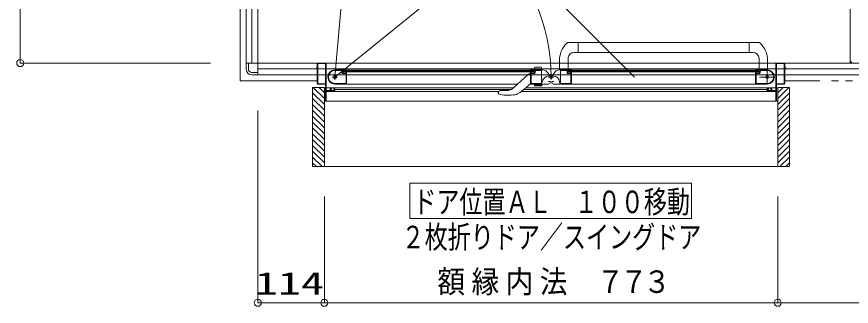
# Model space of a CAD drawing. Units: millimetres on the paper. Extents: x -305 to 305, y -152 to 152.
# Drawn here: x -48 to 23.2, y 19.3 to 44 of the extents above; entities that cross this region are included whole.
import ezdxf
from ezdxf.enums import TextEntityAlignment as Align

# ---------------------------------------------------------------- set-up
doc = ezdxf.new("R2010")
doc.units = ezdxf.units.MM
doc.linetypes.add('LONG_CHAIN', pattern=[21, 18, -1, 1, -1])
doc.linetypes.add('LONG_DOUBLE_CHAIN', pattern=[21.8, 18, -1, 0.6, -0.6, 0.6, -1])
doc.layers.add('0-0_0', color=7, linetype='Continuous', lineweight=9)
doc.layers.add('0-1_VIEW0001', color=7, linetype='Continuous', lineweight=9)
doc.styles.add('ＭＳ ゴシック', font='')
doc.styles.get('ＭＳ ゴシック').set_extended_font_data('MS Gothic')

# ---------------------------------------------------------------- blocks, each defined once
blk = doc.blocks.new('_ORIGIN')
at = {"layer": '0-0_0'}
blk.add_line((0, 0), (-1, 0), dxfattribs=at)
blk.add_circle((0, 0), 0.5, dxfattribs=at)

msp = doc.modelspace()

# ---------------------------------------------------------------- linework, layer by layer
at = {"layer": '0-1_VIEW0001'}
for p, q in [((-27.434, 39.073), (-27.434, 111.073)), ((-28.434, 40.073), (-28.434, 110.073)), ((-27.934, 40.073), (-27.934, 110.073)), ((23.066, 110.073), (23.066, 40.073)), ((23.066, 109.824), (23.066, 40.323)), ((-47.683, 40.673), (-47.683, 45.153)), ((-28.434, 40.073), (-28.434, 45.148)), ((-1.246, 41.613), (-1.063, 41.811)), ((14.44, 41.838), (-0.995, 41.838)), ((-0.133, 40.983), (-0.133, 41.838)), ((14.44, 40.983), (14.44, 41.838)), ((14.44, 41.838), (15.301, 41.838)), ((15.554, 41.612), (15.37, 41.811)), ((-0.984, 40.552), (-0.983, 39.498)), ((-0.133, 40.983), (-0.488, 40.983)), ((14.44, 40.988), (-0.133, 40.988)), ((14.44, 40.983), (14.795, 40.983)), ((-31.474, 40.073), (-47.683, 40.073)), ((-28.434, 40.073), (-28.034, 40.073)), ((-28.434, 40.073), (-28.434, 39.573)), ((-28.234, 40.073), (-28.234, 39.573)), ((-22.359, 40.023), (-22.359, 39.688)), ((-22.314, 40.013), (-22.314, 38.333)), ((-1.71, 40.073), (-22.309, 40.073)), ((-21.674, 40.028), (-22.299, 40.028)), ((-21.659, 38.333), (-21.659, 40.013)), ((-21.609, 37.753), (-21.609, 40.048)), ((-1.709, 40.316), (-1.712, 39.498)), ((15.291, 40.073), (-0.984, 40.073)), ((15.295, 40.483), (15.295, 39.488)), ((16.016, 40.316), (16.019, 39.498)), ((17.443, 40.073), (16.017, 40.073)), ((16.741, 37.753), (16.741, 40.048)), ((16.791, 38.333), (16.791, 40.013)), ((16.806, 40.028), (17.431, 40.028)), ((17.446, 40.013), (17.446, 38.333)), ((17.491, 40.023), (17.491, 39.688)), ((-27.934, 39.273), (-27.434, 39.273)), ((-27.434, 39.573), (62.566, 39.573)), ((-27.434, 39.473), (-27.434, 39.073)), ((-22.434, 39.663), (-22.434, 39.643)), ((-22.374, 39.673), (-22.424, 39.673)), ((-22.424, 39.633), (-22.374, 39.633)), ((-22.359, 39.618), (-22.359, 38.323)), ((-19.874, 39.488), (-20.859, 39.488)), ((-20.329, 39.443), (-20.859, 39.443)), ((-20.254, 39.253), (-20.254, 39.368)), ((-20.209, 39.273), (-20.209, 39.398)), ((-3.859, 39.423), (-20.184, 39.423)), ((-20.184, 39.323), (-20.184, 39.423)), ((-3.859, 39.323), (-20.184, 39.323)), ((-19.919, 39.178), (-20.179, 39.178)), ((-19.934, 39.223), (-20.159, 39.223)), ((-19.909, 38.348), (-19.909, 39.168)), ((-19.888, 39.263), (-19.894, 39.263)), ((-19.881, 39.425), (-19.866, 39.434)), ((-19.866, 39.252), (-19.881, 39.261)), ((-4.184, 39.473), (-19.859, 39.473)), ((-19.859, 39.447), (-19.859, 39.473)), ((-19.859, 38.298), (-19.859, 39.24)), ((-4.346, 39.134), (-5.634, 37.956)), ((-4.184, 39.163), (-4.275, 39.163)), ((-4.184, 39.473), (-4.184, 39.447)), ((-4.184, 39.24), (-4.184, 38.298)), ((-4.177, 39.434), (-4.163, 39.425)), ((-4.163, 39.261), (-4.177, 39.252)), ((-4.169, 39.488), (-3.183, 39.488)), ((-4.149, 39.263), (-4.155, 39.263)), ((-4.134, 39.163), (-4.134, 38.348)), ((-3.869, 39.178), (-4.119, 39.178)), ((-3.884, 39.223), (-4.109, 39.223)), ((-3.885, 39.488), (-3.833, 39.683)), ((-3.859, 39.423), (-3.859, 39.323)), ((-3.858, 39.588), (-3.211, 39.588)), ((-3.834, 39.398), (-3.834, 39.273)), ((-3.794, 39.368), (-3.794, 39.253)), ((-3.309, 39.738), (-3.76, 39.738)), ((-3.269, 39.443), (-3.719, 39.443)), ((-3.254, 38.348), (-3.254, 39.428)), ((-3.185, 39.488), (-3.237, 39.683)), ((-2.588, 39.058), (-2.663, 39.188)), ((-2.28, 39.058), (-2.205, 39.188)), ((-0.699, 39.488), (-1.685, 39.488)), ((-1.614, 38.348), (-1.614, 39.428)), ((-1.599, 39.443), (-1.149, 39.443)), ((-1.074, 39.368), (-1.074, 39.253)), ((-1.034, 39.398), (-1.034, 39.273)), ((-1.009, 39.423), (-1.009, 39.323)), ((-1.009, 39.423), (15.316, 39.423)), ((-1.009, 39.323), (15.316, 39.323)), ((-0.999, 39.178), (-0.749, 39.178)), ((-0.984, 39.223), (-0.759, 39.223)), ((-0.734, 39.163), (-0.734, 38.348)), ((-0.719, 39.263), (-0.713, 39.263)), ((-0.691, 39.434), (-0.706, 39.425)), ((-0.706, 39.261), (-0.691, 39.252)), ((-0.684, 39.473), (14.991, 39.473)), ((-0.684, 39.473), (-0.684, 39.447)), ((-0.684, 38.288), (-0.684, 39.24)), ((14.991, 39.447), (14.991, 39.473)), ((14.991, 38.298), (14.991, 39.24)), ((15.012, 39.425), (14.998, 39.434)), ((14.998, 39.252), (15.012, 39.261)), ((15.006, 39.488), (15.991, 39.488)), ((15.02, 39.263), (15.026, 39.263)), ((15.041, 38.348), (15.041, 39.168)), ((15.051, 39.178), (15.311, 39.178)), ((15.066, 39.223), (15.291, 39.223)), ((15.316, 39.323), (15.316, 39.423)), ((15.341, 39.273), (15.341, 39.398)), ((15.386, 39.253), (15.386, 39.368)), ((15.461, 39.443), (15.991, 39.443)), ((17.491, 39.618), (17.491, 38.323)), ((17.506, 39.673), (17.556, 39.673)), ((17.556, 39.633), (17.506, 39.633)), ((17.566, 39.663), (17.566, 39.643)), ((-27.934, 39.073), (-27.434, 39.073)), ((-27.434, 39.073), (62.566, 39.073)), ((-27.434, 39.073), (-22.359, 39.073)), ((-2.519, 38.493), (-2.669, 38.493)), ((-2.244, 38.982), (-2.624, 38.982)), ((-2.494, 38.438), (-2.494, 38.468)), ((-2.374, 38.438), (-2.374, 38.468)), ((-2.349, 38.493), (-2.199, 38.493)), ((-1.704, 38.362), (-1.704, 38.442)), ((17.491, 39.073), (63.222, 39.073)), ((-21.759, 37.048), (-22.709, 37.998)), ((-22.309, 38.273), (-21.674, 38.273)), ((-22.299, 38.318), (-21.674, 38.318)), ((-21.759, 37.548), (-22.209, 37.998)), ((-21.759, 31.248), (-21.759, 37.998)), ((-21.659, 38.258), (-21.659, 36.888)), ((-21.609, 37.967), (-5.622, 37.967)), ((-21.274, 37.738), (-21.594, 37.738)), ((-21.259, 37.838), (-21.259, 37.753)), ((-21.214, 37.753), (-21.214, 37.823)), ((-21.154, 37.888), (-21.209, 37.888)), ((-21.199, 37.838), (-21.154, 37.838)), ((-20.929, 37.738), (-21.199, 37.738)), ((-21.139, 37.853), (-21.139, 37.873)), ((-20.989, 37.873), (-20.989, 37.853)), ((-20.909, 37.888), (-20.974, 37.888)), ((-20.974, 37.838), (-20.929, 37.838)), ((-20.933, 38.338), (-19.919, 38.338)), ((-20.914, 37.823), (-20.914, 37.753)), ((-20.859, 38.288), (-5.271, 38.288)), ((-20.859, 37.738), (-20.859, 37.838)), ((-20.859, 37.827), (-5.819, 37.827)), ((-6.218, 37.729), (-6.737, 37.729)), ((-5.08, 37.575), (-4.184, 38.313)), ((-4.774, 37.827), (15.991, 37.827)), ((-4.604, 37.967), (16.741, 37.967)), ((-4.214, 38.288), (-2.644, 38.288)), ((-4.124, 38.338), (-3.264, 38.338)), ((-3.885, 38.288), (-3.851, 38.164)), ((-3.858, 38.188), (-3.211, 38.188)), ((-3.252, 38.138), (-3.818, 38.138)), ((-0.653, 38.288), (-2.224, 38.288)), ((-0.744, 38.338), (-1.604, 38.338)), ((15.991, 38.288), (-0.684, 38.288)), ((16.065, 38.338), (15.051, 38.338)), ((15.991, 37.738), (15.991, 37.838)), ((16.041, 37.888), (16.106, 37.888)), ((16.046, 37.823), (16.046, 37.753)), ((16.106, 37.838), (16.061, 37.838)), ((16.061, 37.738), (16.331, 37.738)), ((16.121, 37.873), (16.121, 37.853)), ((16.271, 37.853), (16.271, 37.873)), ((16.286, 37.888), (16.341, 37.888)), ((16.331, 37.838), (16.286, 37.838)), ((16.346, 37.753), (16.346, 37.823)), ((16.391, 37.838), (16.391, 37.753)), ((16.406, 37.738), (16.726, 37.738)), ((16.791, 38.258), (16.791, 36.888)), ((17.431, 38.318), (16.806, 38.318)), ((17.441, 38.273), (16.806, 38.273)), ((16.891, 37.548), (17.341, 37.998)), ((16.891, 37.048), (17.841, 37.998)), ((16.891, 37.998), (17.891, 37.998)), ((16.891, 31.248), (16.891, 37.998)), ((17.891, 31.248), (17.891, 37.998)), ((-21.759, 36.548), (-22.759, 37.548)), ((-21.759, 36.048), (-22.759, 37.048)), ((-21.609, 36.838), (-21.609, 37.673)), ((-21.609, 37.65), (-6.934, 37.65)), ((-21.594, 37.688), (-20.909, 37.688)), ((-6.934, 37.591), (-6.934, 37.509)), ((-6.921, 37.467), (-6.921, 37.467)), ((-6.921, 37.467), (-6.886, 37.439)), ((-6.899, 37.668), (-6.901, 37.666)), ((-6.771, 37.395), (-6.886, 37.439)), ((-4.989, 37.65), (16.741, 37.65)), ((16.726, 37.688), (16.041, 37.688)), ((16.741, 36.838), (16.741, 37.673)), ((16.891, 36.548), (17.891, 37.548)), ((16.891, 36.048), (17.891, 37.048)), ((-21.759, 35.548), (-22.759, 36.548)), ((-21.674, 36.873), (-21.744, 36.873)), ((-21.744, 36.823), (-21.624, 36.823)), ((-21.609, 36.823), (16.741, 36.823)), ((16.876, 36.823), (16.756, 36.823)), ((16.806, 36.873), (16.876, 36.873)), ((16.891, 35.548), (17.891, 36.548)), ((-27.434, 36.033), (-27.434, 19.625)), ((-21.759, 35.048), (-22.759, 36.048)), ((16.891, 35.048), (17.891, 36.048)), ((-21.759, 34.548), (-22.759, 35.548)), ((-21.759, 34.048), (-22.759, 35.048)), ((16.891, 34.548), (17.891, 35.548)), ((16.891, 34.048), (17.891, 35.048)), ((-21.759, 33.548), (-22.759, 34.548)), ((16.891, 33.548), (17.891, 34.548)), ((-21.759, 33.048), (-22.759, 34.048)), ((-21.759, 32.548), (-22.759, 33.548)), ((16.891, 33.048), (17.891, 34.048)), ((16.891, 32.548), (17.891, 33.548)), ((-21.759, 32.053), (-22.759, 33.053)), ((16.891, 32.053), (17.891, 33.053)), ((-21.759, 31.558), (-22.759, 32.558)), ((-21.944, 31.248), (-22.759, 32.063)), ((16.891, 31.558), (17.891, 32.558)), ((17.076, 31.248), (17.891, 32.063)), ((-22.439, 31.248), (-22.759, 31.568)), ((17.571, 31.248), (17.891, 31.568)), ((17.84, 31.248), (-22.759, 31.248)), ((-14.46, 26.818), (-14.46, 29.818)), ((-14.46, 29.818), (9.54, 29.818)), ((9.54, 26.818), (9.54, 29.818)), ((-21.759, 28.708), (-21.759, 19.625)), ((-21.759, 28.708), (-21.759, 19.625)), ((16.891, 28.708), (16.891, 19.625)), ((16.891, 28.708), (16.891, 19.625)), ((-14.46, 26.818), (9.54, 26.818)), ((-22.359, 19.625), (-26.834, 19.625)), ((16.291, 19.625), (-21.159, 19.625)), ((61.966, 19.625), (17.491, 19.625))]:
    msp.add_line(p, q, dxfattribs=at)
at = {"layer": '0-1_VIEW0001', "linetype": 'LONG_DOUBLE_CHAIN'}
for p, q in [((-19.471, 54.752), (-20.859, 38.888)), ((-20.859, 38.888), (-7.599, 49.648)), ((4.688, 38.888), (-6.073, 49.648)), ((-28.934, 45.148), (-28.934, 38.573)), ((-22.359, 38.573), (-28.934, 38.573)), ((64.066, 38.573), (17.491, 38.573))]:
    msp.add_line(p, q, dxfattribs=at)
at = {"layer": '0-1_VIEW0001', "linetype": 'LONG_CHAIN'}
for p, q in [((15.991, 39.538), (15.991, 38.238)), ((-21.089, 38.888), (-20.629, 38.888)), ((-20.859, 38.658), (-20.859, 39.118)), ((-2.221, 38.888), (-2.646, 38.888)), ((-2.434, 38.676), (-2.434, 39.067)), ((15.341, 38.888), (16.641, 38.888))]:
    msp.add_line(p, q, dxfattribs=at)
at = {"layer": '0-1_VIEW0001', "color": 5}
msp.add_line((-21.759, 37.998), (-21.759, 31.248), dxfattribs=at)
at = {"layer": '0-1_VIEW0001'}
for points in [[(-28.434, 40.073), (63.566, 40.073), (63.566, 110.073)], [(-22.759, 31.248), (-22.759, 37.998), (-21.759, 37.998)], [(-6.898, 37.668), (-6.897, 37.669), (-6.896, 37.67), (-6.895, 37.67), (-6.894, 37.671), (-6.893, 37.672), (-6.892, 37.673), (-6.89, 37.675), (-6.889, 37.676), (-6.887, 37.677), (-6.886, 37.678), (-6.885, 37.679), (-6.883, 37.68), (-6.882, 37.681), (-6.88, 37.682), (-6.879, 37.683), (-6.877, 37.684), (-6.876, 37.685), (-6.874, 37.686), (-6.873, 37.687), (-6.87, 37.689), (-6.866, 37.691), (-6.863, 37.693), (-6.86, 37.695), (-6.857, 37.697), (-6.853, 37.699), (-6.849, 37.701), (-6.846, 37.703), (-6.842, 37.705), (-6.838, 37.707), (-6.834, 37.708), (-6.831, 37.71), (-6.827, 37.712), (-6.823, 37.713), (-6.819, 37.714), (-6.815, 37.716), (-6.811, 37.717), (-6.807, 37.719), (-6.803, 37.72), (-6.798, 37.721)], [(-6.798, 37.721), (-6.794, 37.722), (-6.79, 37.723), (-6.786, 37.724), (-6.782, 37.725), (-6.777, 37.726), (-6.773, 37.726), (-6.769, 37.727), (-6.764, 37.727), (-6.76, 37.728), (-6.755, 37.728), (-6.753, 37.729), (-6.751, 37.729), (-6.749, 37.729), (-6.747, 37.729), (-6.745, 37.729), (-6.743, 37.729), (-6.741, 37.729), (-6.738, 37.729), (-6.736, 37.729), (-6.734, 37.729)], [(-3.885, 38.288), (-3.185, 38.288), (-3.218, 38.164)], [(-6.934, 37.509), (-6.934, 37.507), (-6.934, 37.505), (-6.933, 37.503), (-6.933, 37.5), (-6.933, 37.498), (-6.932, 37.496), (-6.932, 37.494), (-6.932, 37.491), (-6.931, 37.489), (-6.931, 37.487), (-6.93, 37.485), (-6.929, 37.483), (-6.929, 37.48), (-6.928, 37.478), (-6.927, 37.476), (-6.926, 37.474), (-6.925, 37.472), (-6.924, 37.47), (-6.922, 37.468), (-6.921, 37.467)]]:
    msp.add_lwpolyline(points, dxfattribs=at)
for centre, radius in [((-20.859, 38.888), 0.125), ((-2.434, 38.888), 0.113), ((15.991, 38.888), 0.125)]:
    msp.add_circle(centre, radius, dxfattribs=at)
at = {"layer": '0-1_VIEW0001', "linetype": 'LONG_DOUBLE_CHAIN'}
msp.add_arc((-18.359, 38.888), 15.925, 0, 93.99733, dxfattribs=at)
at = {"layer": '0-1_VIEW0001'}
for centre, radius, start, end in [((0.361, 40.308), 2.07, 140.94186, 179.8), ((-0.994, 41.738), 0.1, 90, 133.47243), ((15.301, 41.738), 0.1, 46.52757, 90), ((13.946, 40.308), 2.07, 0.2, 39.02418), ((-0.488, 40.483), 0.5, 90, 172.04438), ((14.795, 40.483), 0.5, 0, 90), ((-22.309, 40.023), 0.05, 90, 180), ((-22.299, 40.013), 0.015, 90, 180), ((-21.674, 40.013), 0.015, 0, 90), ((-21.634, 40.048), 0.025, 0, 90), ((16.766, 40.048), 0.025, 90, 180), ((16.806, 40.013), 0.015, 90, 180), ((17.431, 40.013), 0.015, 0, 90), ((17.441, 40.023), 0.05, 0, 90), ((23.316, 40.323), 0.25, 180, 270), ((-27.934, 39.573), 0.5, 180, 270), ((-27.934, 39.573), 0.3, 180, 270), ((-22.424, 39.663), 0.01, 90, 180), ((-22.424, 39.643), 0.01, 180, 270), ((-22.374, 39.688), 0.015, 270, 0), ((-22.374, 39.618), 0.015, 0, 90), ((-20.859, 38.888), 0.6, 90, 270), ((-20.859, 38.888), 0.555, 90, 262.23293), ((-20.329, 39.368), 0.075, 0, 90), ((-20.179, 39.253), 0.075, 180, 270), ((-20.184, 39.398), 0.025, 90, 180), ((-20.159, 39.273), 0.05, 180, 270), ((-19.934, 39.248), 0.025, 270, 0), ((-19.919, 39.168), 0.01, 0, 90), ((-19.894, 39.248), 0.015, 90, 180), ((-19.888, 39.438), 0.015, 270, 300.96376), ((-19.888, 39.248), 0.015, 59.03624, 90), ((-19.874, 39.473), 0.015, 0, 90), ((-19.874, 39.447), 0.015, 300.96376, 0), ((-19.874, 39.24), 0.015, 0, 59.03624), ((-4.275, 39.063), 0.1, 90, 132.43623), ((-4.169, 39.473), 0.015, 90, 180), ((-4.169, 39.447), 0.015, 180, 239.03624), ((-4.169, 39.24), 0.015, 120.96376, 180), ((-4.155, 39.438), 0.015, 239.03624, 270), ((-4.155, 39.248), 0.015, 90, 120.96376), ((-4.149, 39.248), 0.015, 0, 90), ((-4.109, 39.248), 0.025, 180, 270), ((-4.119, 39.163), 0.015, 90, 180), ((-3.884, 39.273), 0.05, 270, 0), ((-3.869, 39.253), 0.075, 270, 0), ((-3.859, 39.398), 0.025, 0, 90), ((-3.76, 39.663), 0.075, 90, 165), ((-3.719, 39.368), 0.075, 90, 180), ((-3.309, 39.663), 0.075, 15, 90), ((-3.269, 39.428), 0.015, 0, 90), ((-3.183, 38.888), 0.6, 30, 90), ((-1.685, 38.888), 0.6, 90, 150), ((-1.599, 39.428), 0.015, 90, 180), ((-1.149, 39.368), 0.075, 0, 90), ((-0.999, 39.253), 0.075, 180, 270), ((-1.009, 39.398), 0.025, 90, 180), ((-0.984, 39.273), 0.05, 180, 270), ((-0.759, 39.248), 0.025, 270, 0), ((-0.749, 39.163), 0.015, 0, 90), ((-0.719, 39.248), 0.015, 90, 180), ((-0.713, 39.438), 0.015, 270, 300.96376), ((-0.713, 39.248), 0.015, 59.03624, 90), ((-0.699, 39.473), 0.015, 0, 90), ((-0.699, 39.447), 0.015, 300.96376, 0), ((-0.699, 39.24), 0.015, 0, 59.03624), ((15.006, 39.473), 0.015, 90, 180), ((15.006, 39.447), 0.015, 180, 239.03624), ((15.006, 39.24), 0.015, 120.96376, 180), ((15.02, 39.438), 0.015, 239.03624, 270), ((15.02, 39.248), 0.015, 90, 120.96376), ((15.026, 39.248), 0.015, 0, 90), ((15.066, 39.248), 0.025, 180, 270), ((15.051, 39.168), 0.01, 90, 180), ((15.291, 39.273), 0.05, 270, 0), ((15.311, 39.253), 0.075, 270, 0), ((15.316, 39.398), 0.025, 0, 90), ((15.461, 39.368), 0.075, 90, 180), ((15.991, 38.888), 0.6, 270, 90), ((15.991, 38.888), 0.555, 277.76707, 90), ((17.506, 39.688), 0.015, 180, 270), ((17.506, 39.618), 0.015, 90, 180), ((17.556, 39.663), 0.01, 0, 90), ((17.556, 39.643), 0.01, 270, 0), ((-2.624, 38.442), 0.54, 90, 180), ((-2.644, 38.438), 0.15, 270, 0), ((-2.519, 38.468), 0.025, 0, 90), ((-2.349, 38.468), 0.025, 90, 180), ((-2.224, 38.438), 0.15, 180, 270), ((-2.244, 38.442), 0.54, 0, 90), ((-22.309, 38.323), 0.05, 180, 270), ((-22.299, 38.333), 0.015, 180, 270), ((-21.674, 38.333), 0.015, 270, 0), ((-21.674, 38.258), 0.015, 0, 90), ((-21.594, 37.753), 0.015, 180, 270), ((-21.274, 37.753), 0.015, 270, 0), ((-21.209, 37.838), 0.05, 90, 180), ((-21.199, 37.823), 0.015, 90, 180), ((-21.199, 37.753), 0.015, 180, 270), ((-21.154, 37.873), 0.015, 0, 90), ((-21.154, 37.853), 0.015, 270, 0), ((-20.974, 37.873), 0.015, 90, 180), ((-20.974, 37.853), 0.015, 180, 270), ((-20.933, 38.348), 0.01, 262.23293, 270), ((-20.929, 37.823), 0.015, 0, 90), ((-20.929, 37.753), 0.015, 270, 0), ((-20.909, 37.838), 0.05, 0, 90), ((-20.909, 37.738), 0.05, 270, 0), ((-20.759, 38.303), 0.015, 270, 272.69354), ((-19.919, 38.348), 0.01, 270, 0), ((-19.869, 38.298), 0.01, 270, 0), ((-6.218, 38.594), 0.865, 270, 312.43623), ((-4.174, 38.298), 0.01, 180, 270), ((-4.124, 38.348), 0.01, 180, 270), ((-3.818, 38.173), 0.035, 195, 270), ((-3.264, 38.348), 0.01, 270, 0), ((-3.252, 38.173), 0.035, 270, 345), ((-1.604, 38.348), 0.01, 180, 270), ((-0.744, 38.348), 0.01, 270, 0), ((-0.694, 38.298), 0.01, 270, 0), ((15.001, 38.298), 0.01, 180, 270), ((15.051, 38.348), 0.01, 180, 270), ((16.041, 37.838), 0.05, 90, 180), ((16.041, 37.738), 0.05, 180, 270), ((16.061, 37.823), 0.015, 90, 180), ((16.061, 37.753), 0.015, 180, 270), ((16.065, 38.348), 0.01, 270, 277.76707), ((16.106, 37.873), 0.015, 0, 90), ((16.106, 37.853), 0.015, 270, 0), ((16.286, 37.873), 0.015, 90, 180), ((16.286, 37.853), 0.015, 180, 270), ((16.331, 37.823), 0.015, 0, 90), ((16.331, 37.753), 0.015, 270, 0), ((16.341, 37.838), 0.05, 0, 90), ((16.406, 37.753), 0.015, 180, 270), ((16.726, 37.753), 0.015, 270, 0), ((16.806, 38.333), 0.015, 180, 270), ((16.806, 38.258), 0.015, 90, 180), ((17.431, 38.333), 0.015, 270, 0), ((17.441, 38.323), 0.05, 270, 0), ((-21.594, 37.673), 0.015, 90, 180), ((-6.834, 37.591), 0.1, 131.81032, 180), ((-6.099, 41.003), 3.67, 259.4547, 279.28844), ((-5.652, 38.269), 0.9, 279.28844, 309.5), ((16.726, 37.673), 0.015, 0, 90), ((-21.744, 36.858), 0.015, 90, 180), ((-21.744, 36.838), 0.015, 180, 270), ((-21.674, 36.888), 0.015, 270, 0), ((-21.624, 36.838), 0.015, 270, 0), ((16.756, 36.838), 0.015, 180, 270), ((16.806, 36.888), 0.015, 180, 270), ((16.876, 36.858), 0.015, 0, 90), ((16.876, 36.838), 0.015, 270, 0)]:
    msp.add_arc(centre, radius, start, end, dxfattribs=at)

# ---------------------------------------------------------------- block references
at = {"layer": '0-1_VIEW0001', "xscale": 0.6, "yscale": 0.6}
for p, rotation in [((-47.683, 40.073), 270), ((-27.434, 19.625), 180), ((-21.759, 19.625), 180), ((16.891, 19.625), 180)]:
    msp.add_blockref('_ORIGIN', p, dxfattribs=dict(at, rotation=rotation))
for p in [(-21.759, 19.625), (16.891, 19.625)]:
    msp.add_blockref('_ORIGIN', p, dxfattribs=at)

# ---------------------------------------------------------------- texts
at = {"layer": '0-1_VIEW0001', "style": 'ＭＳ ゴシック'}
for s, width, p in [('ドア位置ＡＬ\u3000１００移動', 0.75, (-14.174, 26.698)), ('２枚折りドア／スイングドア', 0.75, (-15.174, 23.701)), ('114', 1.5, (-27.667, 19.755)), ('額', 0.9, (-12.122, 19.891)), ('縁', 0.9, (-9.214, 19.891)), ('内', 0.9, (-6.306, 19.891)), ('法', 0.9, (-3.398, 19.891)), ('７', 0.9, (1.442, 19.891)), ('７', 0.9, (3.43, 19.891)), ('３', 0.9, (5.418, 19.891))]:
    msp.add_text(s, height=1.921, dxfattribs=dict(at, width=width)).set_placement(p, align=Align.BOTTOM_LEFT)

doc.saveas('drawing.dxf')
